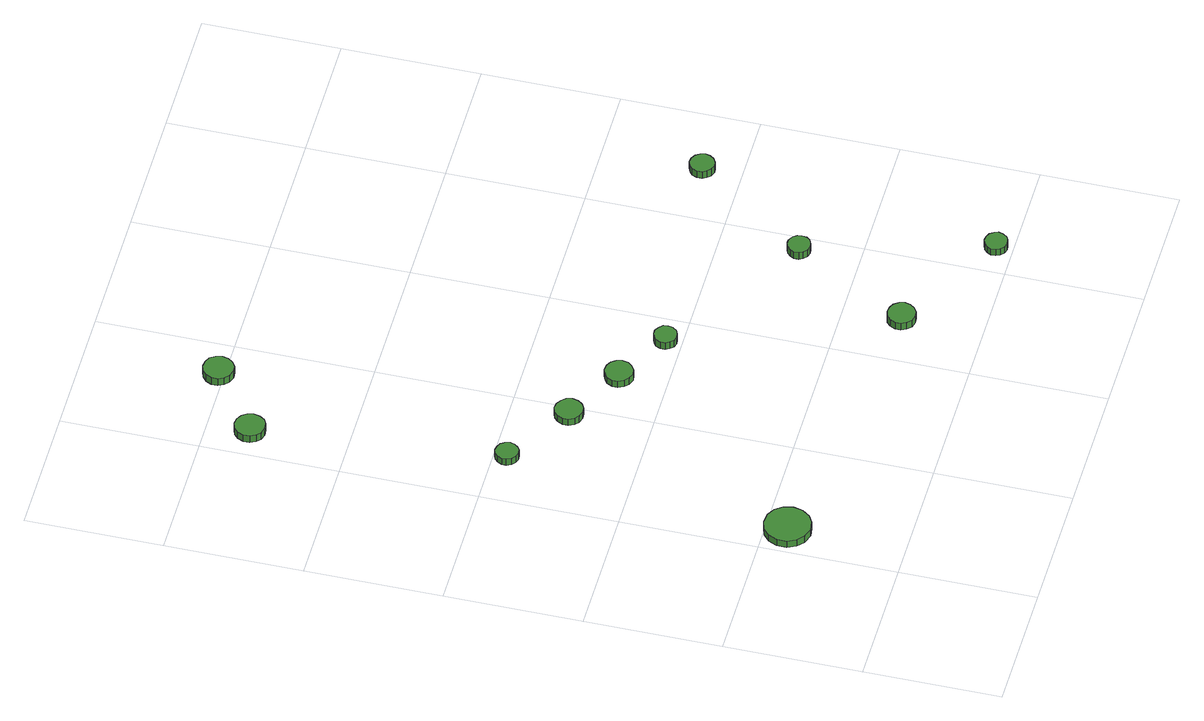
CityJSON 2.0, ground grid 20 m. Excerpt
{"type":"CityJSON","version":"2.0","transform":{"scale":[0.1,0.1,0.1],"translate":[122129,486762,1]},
"CityObjects":{
"tree1":{"type":"SolitaryVegetationObject","attributes":{"function":"something"},"geometry":[{"type":"MultiSurface","lod":"1","boundaries":[[[0,1,2,3,4,5,6,7,8,9,10,11,12,13,14]],[[15,16,17,18,19,20,21,22,23,24,25,26,27,28,29]],[[0,29,28,1]],[[1,28,27,2]],[[2,27,26,3]],[[3,26,25,4]],[[4,25,24,5]],[[5,24,23,6]],[[6,23,22,7]],[[7,22,21,8]],[[8,21,20,9]],[[9,20,19,10]],[[10,19,18,11]],[[11,18,17,12]],[[12,17,16,13]],[[13,16,15,14]],[[14,15,29,0]]]}]},
"tree2":{"type":"SolitaryVegetationObject","attributes":{"function":"something"},"geometry":[{"type":"MultiSurface","lod":"1","boundaries":[[[30,31,32,33,34,35,36,37,38,39,40,41,42,43,44]],[[45,46,47,48,49,50,51,52,53,54,55,56,57,58,59]],[[30,59,58,31]],[[31,58,57,32]],[[32,57,56,33]],[[33,56,55,34]],[[34,55,54,35]],[[35,54,53,36]],[[36,53,52,37]],[[37,52,51,38]],[[38,51,50,39]],[[39,50,49,40]],[[40,49,48,41]],[[41,48,47,42]],[[42,47,46,43]],[[43,46,45,44]],[[44,45,59,30]]]}]},
"tree3":{"type":"SolitaryVegetationObject","attributes":{"function":"something"},"geometry":[{"type":"MultiSurface","lod":"1","boundaries":[[[60,61,62,63,64,65,66,67,68,69,70,71,72,73,74]],[[75,76,77,78,79,80,81,82,83,84,85,86,87,88,89]],[[60,89,88,61]],[[61,88,87,62]],[[62,87,86,63]],[[63,86,85,64]],[[64,85,84,65]],[[65,84,83,66]],[[66,83,82,67]],[[67,82,81,68]],[[68,81,80,69]],[[69,80,79,70]],[[70,79,78,71]],[[71,78,77,72]],[[72,77,76,73]],[[73,76,75,74]],[[74,75,89,60]]]}]},
"tree4":{"type":"SolitaryVegetationObject","attributes":{"function":"something"},"geometry":[{"type":"MultiSurface","lod":"1","boundaries":[[[90,91,92,93,94,95,96,97,98,99,100,101,102,103,104]],[[105,106,107,108,109,110,111,112,113,114,115,116,117,118,119]],[[90,119,118,91]],[[91,118,117,92]],[[92,117,116,93]],[[93,116,115,94]],[[94,115,114,95]],[[95,114,113,96]],[[96,113,112,97]],[[97,112,111,98]],[[98,111,110,99]],[[99,110,109,100]],[[100,109,108,101]],[[101,108,107,102]],[[102,107,106,103]],[[103,106,105,104]],[[104,105,119,90]]]}]},
"tree5":{"type":"SolitaryVegetationObject","attributes":{"function":"something"},"geometry":[{"type":"MultiSurface","lod":"1","boundaries":[[[120,121,122,123,124,125,126,127,128,129,130,131,132,133,134]],[[135,136,137,138,139,140,141,142,143,144,145,146,147,148,149]],[[120,149,148,121]],[[121,148,147,122]],[[122,147,146,123]],[[123,146,145,124]],[[124,145,144,125]],[[125,144,143,126]],[[126,143,142,127]],[[127,142,141,128]],[[128,141,140,129]],[[129,140,139,130]],[[130,139,138,131]],[[131,138,137,132]],[[132,137,136,133]],[[133,136,135,134]],[[134,135,149,120]]]}]},
"tree6":{"type":"SolitaryVegetationObject","attributes":{"function":"something"},"geometry":[{"type":"MultiSurface","lod":"1","boundaries":[[[150,151,152,153,154,155,156,157,158,159,160,161,162,163,164]],[[165,166,167,168,169,170,171,172,173,174,175,176,177,178,179]],[[150,179,178,151]],[[151,178,177,152]],[[152,177,176,153]],[[153,176,175,154]],[[154,175,174,155]],[[155,174,173,156]],[[156,173,172,157]],[[157,172,171,158]],[[158,171,170,159]],[[159,170,169,160]],[[160,169,168,161]],[[161,168,167,162]],[[162,167,166,163]],[[163,166,165,164]],[[164,165,179,150]]]}]},
"tree7":{"type":"SolitaryVegetationObject","attributes":{"function":"something"},"geometry":[{"type":"MultiSurface","lod":"1","boundaries":[[[180,181,182,183,184,185,186,187,188,189,190,191,192,193,194]],[[195,196,197,198,199,200,201,202,203,204,205,206,207,208,209]],[[180,209,208,181]],[[181,208,207,182]],[[182,207,206,183]],[[183,206,205,184]],[[184,205,204,185]],[[185,204,203,186]],[[186,203,202,187]],[[187,202,201,188]],[[188,201,200,189]],[[189,200,199,190]],[[190,199,198,191]],[[191,198,197,192]],[[192,197,196,193]],[[193,196,195,194]],[[194,195,209,180]]]}]},
"tree8":{"type":"SolitaryVegetationObject","attributes":{"function":"something"},"geometry":[{"type":"MultiSurface","lod":"1","boundaries":[[[210,211,212,213,214,215,216,217,218,219,220,221,222,223,224]],[[225,226,227,228,229,230,231,232,233,234,235,236,237,238,239]],[[210,239,238,211]],[[211,238,237,212]],[[212,237,236,213]],[[213,236,235,214]],[[214,235,234,215]],[[215,234,233,216]],[[216,233,232,217]],[[217,232,231,218]],[[218,231,230,219]],[[219,230,229,220]],[[220,229,228,221]],[[221,228,227,222]],[[222,227,226,223]],[[223,226,225,224]],[[224,225,239,210]]]}]},
"tree9":{"type":"SolitaryVegetationObject","attributes":{"function":"something"},"geometry":[{"type":"MultiSurface","lod":"1","boundaries":[[[240,241,242,243,244,245,246,247,248,249,250,251,252,253,254]],[[255,256,257,258,259,260,261,262,263,264,265,266,267,268,269]],[[240,269,268,241]],[[241,268,267,242]],[[242,267,266,243]],[[243,266,265,244]],[[244,265,264,245]],[[245,264,263,246]],[[246,263,262,247]],[[247,262,261,248]],[[248,261,260,249]],[[249,260,259,250]],[[250,259,258,251]],[[251,258,257,252]],[[252,257,256,253]],[[253,256,255,254]],[[254,255,269,240]]]}]},
"tree10":{"type":"SolitaryVegetationObject","attributes":{"function":"something"},"geometry":[{"type":"MultiSurface","lod":"1","boundaries":[[[270,271,272,273,274,275,276,277,278,279,280,281,282,283,284]],[[285,286,287,288,289,290,291,292,293,294,295,296,297,298,299]],[[270,299,298,271]],[[271,298,297,272]],[[272,297,296,273]],[[273,296,295,274]],[[274,295,294,275]],[[275,294,293,276]],[[276,293,292,277]],[[277,292,291,278]],[[278,291,290,279]],[[279,290,289,280]],[[280,289,288,281]],[[281,288,287,282]],[[282,287,286,283]],[[283,286,285,284]],[[284,285,299,270]]]}]},
"tree11":{"type":"SolitaryVegetationObject","attributes":{"function":"something"},"geometry":[{"type":"MultiSurface","lod":"1","boundaries":[[[300,301,302,303,304,305,306,307,308,309,310,311,312,313,314]],[[315,316,317,318,319,320,321,322,323,324,325,326,327,328,329]],[[300,329,328,301]],[[301,328,327,302]],[[302,327,326,303]],[[303,326,325,304]],[[304,325,324,305]],[[305,324,323,306]],[[306,323,322,307]],[[307,322,321,308]],[[308,321,320,309]],[[309,320,319,310]],[[310,319,318,311]],[[311,318,317,312]],[[312,317,316,313]],[[313,316,315,314]],[[314,315,329,300]]]}]}
},
"vertices":[
[76,169,13],[73,183,13],[65,194,13],[53,201,13],[39,202,13],[25,198,13],[15,189,13],[9,176,13],[9,162,13],[15,149,13],[25,140,13],[39,135,13],[53,137,13],[65,144,13],[73,155,13],[73,155,1],[65,144,1],[53,137,1],[39,135,1],[25,140,1],[15,149,1],[9,162,1],[9,176,1],[15,189,1],[25,198,1],[39,202,1],[53,201,1],[65,194,1],[73,183,1],[76,169,1],
[98,580,17],[96,587,17],[92,593,17],[86,596,17],[79,597,17],[73,595,17],[68,590,17],[65,584,17],[65,577,17],[68,570,17],[73,566,17],[79,564,17],[86,564,17],[92,568,17],[96,573,17],[96,573,5],[92,568,5],[86,564,5],[79,564,5],[73,566,5],[68,570,5],[65,577,5],[65,584,5],[68,590,5],[73,595,5],[79,597,5],[86,596,5],[92,593,5],[96,587,5],[98,580,5],
[67,939,14],[65,948,14],[60,955,14],[52,960,14],[43,961,14],[34,958,14],[28,952,14],[24,943,14],[24,934,14],[28,926,14],[34,920,14],[43,917,14],[52,918,14],[60,922,14],[65,930,14],[65,930,1],[60,922,1],[52,918,1],[43,917,1],[34,920,1],[28,926,1],[24,934,1],[24,943,1],[28,952,1],[34,958,1],[43,961,1],[52,960,1],[60,955,1],[65,948,1],[67,939,1],
[203,517,16],[201,526,16],[196,532,16],[188,537,16],[180,538,16],[172,535,16],[166,529,16],[162,521,16],[162,513,16],[166,505,16],[172,500,16],[180,497,16],[188,498,16],[196,502,16],[201,509,16],[201,509,4],[196,502,4],[188,498,4],[180,497,4],[172,500,4],[166,505,4],[162,513,4],[162,521,4],[166,529,4],[172,535,4],[180,538,4],[188,537,4],[196,532,4],[201,526,4],[203,517,4],
[293,469,15],[291,477,15],[286,484,15],[279,488,15],[270,489,15],[262,486,15],[256,481,15],[252,473,15],[252,465,15],[256,457,15],[262,451,15],[270,448,15],[279,449,15],[286,454,15],[291,460,15],[291,460,3],[286,454,3],[279,449,3],[270,448,3],[262,451,3],[256,457,3],[252,465,3],[252,473,3],[256,481,3],[262,486,3],[270,489,3],[279,488,3],[286,484,3],[291,477,3],[293,469,3],
[166,1009,13],[164,1018,13],[159,1026,13],[151,1030,13],[142,1031,13],[133,1028,13],[126,1022,13],[122,1014,13],[122,1005,13],[126,996,13],[133,990,13],[142,987,13],[151,988,13],[159,993,13],[164,1000,13],[164,1000,0],[159,993,0],[151,988,0],[142,987,0],[133,990,0],[126,996,0],[122,1005,0],[122,1014,0],[126,1022,0],[133,1028,0],[142,1031,0],[151,1030,0],[159,1026,0],[164,1018,0],[166,1009,0],
[374,424,15],[373,431,15],[368,436,15],[362,440,15],[355,440,15],[349,438,15],[344,434,15],[341,427,15],[341,420,15],[344,414,15],[349,409,15],[355,407,15],[362,408,15],[368,411,15],[373,417,15],[373,417,2],[368,411,2],[362,408,2],[355,407,2],[349,409,2],[344,414,2],[341,420,2],[341,427,2],[344,434,2],[349,438,2],[355,440,2],[362,440,2],[368,436,2],[373,431,2],[374,424,2],
[500,117,14],[498,125,14],[493,132,14],[485,136,14],[477,137,14],[469,135,14],[463,129,14],[459,121,14],[459,113,14],[463,105,14],[469,99,14],[477,97,14],[485,97,14],[493,102,14],[498,109,14],[498,109,1],[493,102,1],[485,97,1],[477,97,1],[469,99,1],[463,105,1],[459,113,1],[459,121,1],[463,129,1],[469,135,1],[477,137,1],[485,136,1],[493,132,1],[498,125,1],[500,117,1],
[666,25,13],[664,31,13],[660,37,13],[654,40,13],[647,41,13],[640,39,13],[635,34,13],[632,28,13],[632,21,13],[635,15,13],[640,10,13],[647,8,13],[654,9,13],[660,12,13],[664,18,13],[664,18,1],[660,12,1],[654,9,1],[647,8,1],[640,10,1],[635,15,1],[632,21,1],[632,28,1],[635,34,1],[640,39,1],[647,41,1],[654,40,1],[660,37,1],[664,31,1],[666,25,1],
[591,288,14],[590,294,14],[586,300,14],[579,304,14],[573,304,14],[566,302,14],[561,297,14],[558,291,14],[558,284,14],[561,278,14],[566,273,14],[573,271,14],[579,272,14],[586,275,14],[590,281,14],[590,281,1],[586,275,1],[579,272,1],[573,271,1],[566,273,1],[561,278,1],[558,284,1],[558,291,1],[561,297,1],[566,302,1],[573,304,1],[579,304,1],[586,300,1],[590,294,1],[591,288,1],
[714,457,13],[712,464,13],[708,470,13],[701,474,13],[694,475,13],[687,472,13],[682,468,13],[679,461,13],[679,453,13],[682,447,13],[687,442,13],[694,439,13],[701,440,13],[708,444,13],[712,450,13],[712,450,0],[708,444,0],[701,440,0],[694,439,0],[687,442,0],[682,447,0],[679,453,0],[679,461,0],[682,468,0],[687,472,0],[694,475,0],[701,474,0],[708,470,0],[712,464,0],[714,457,0]
]}
